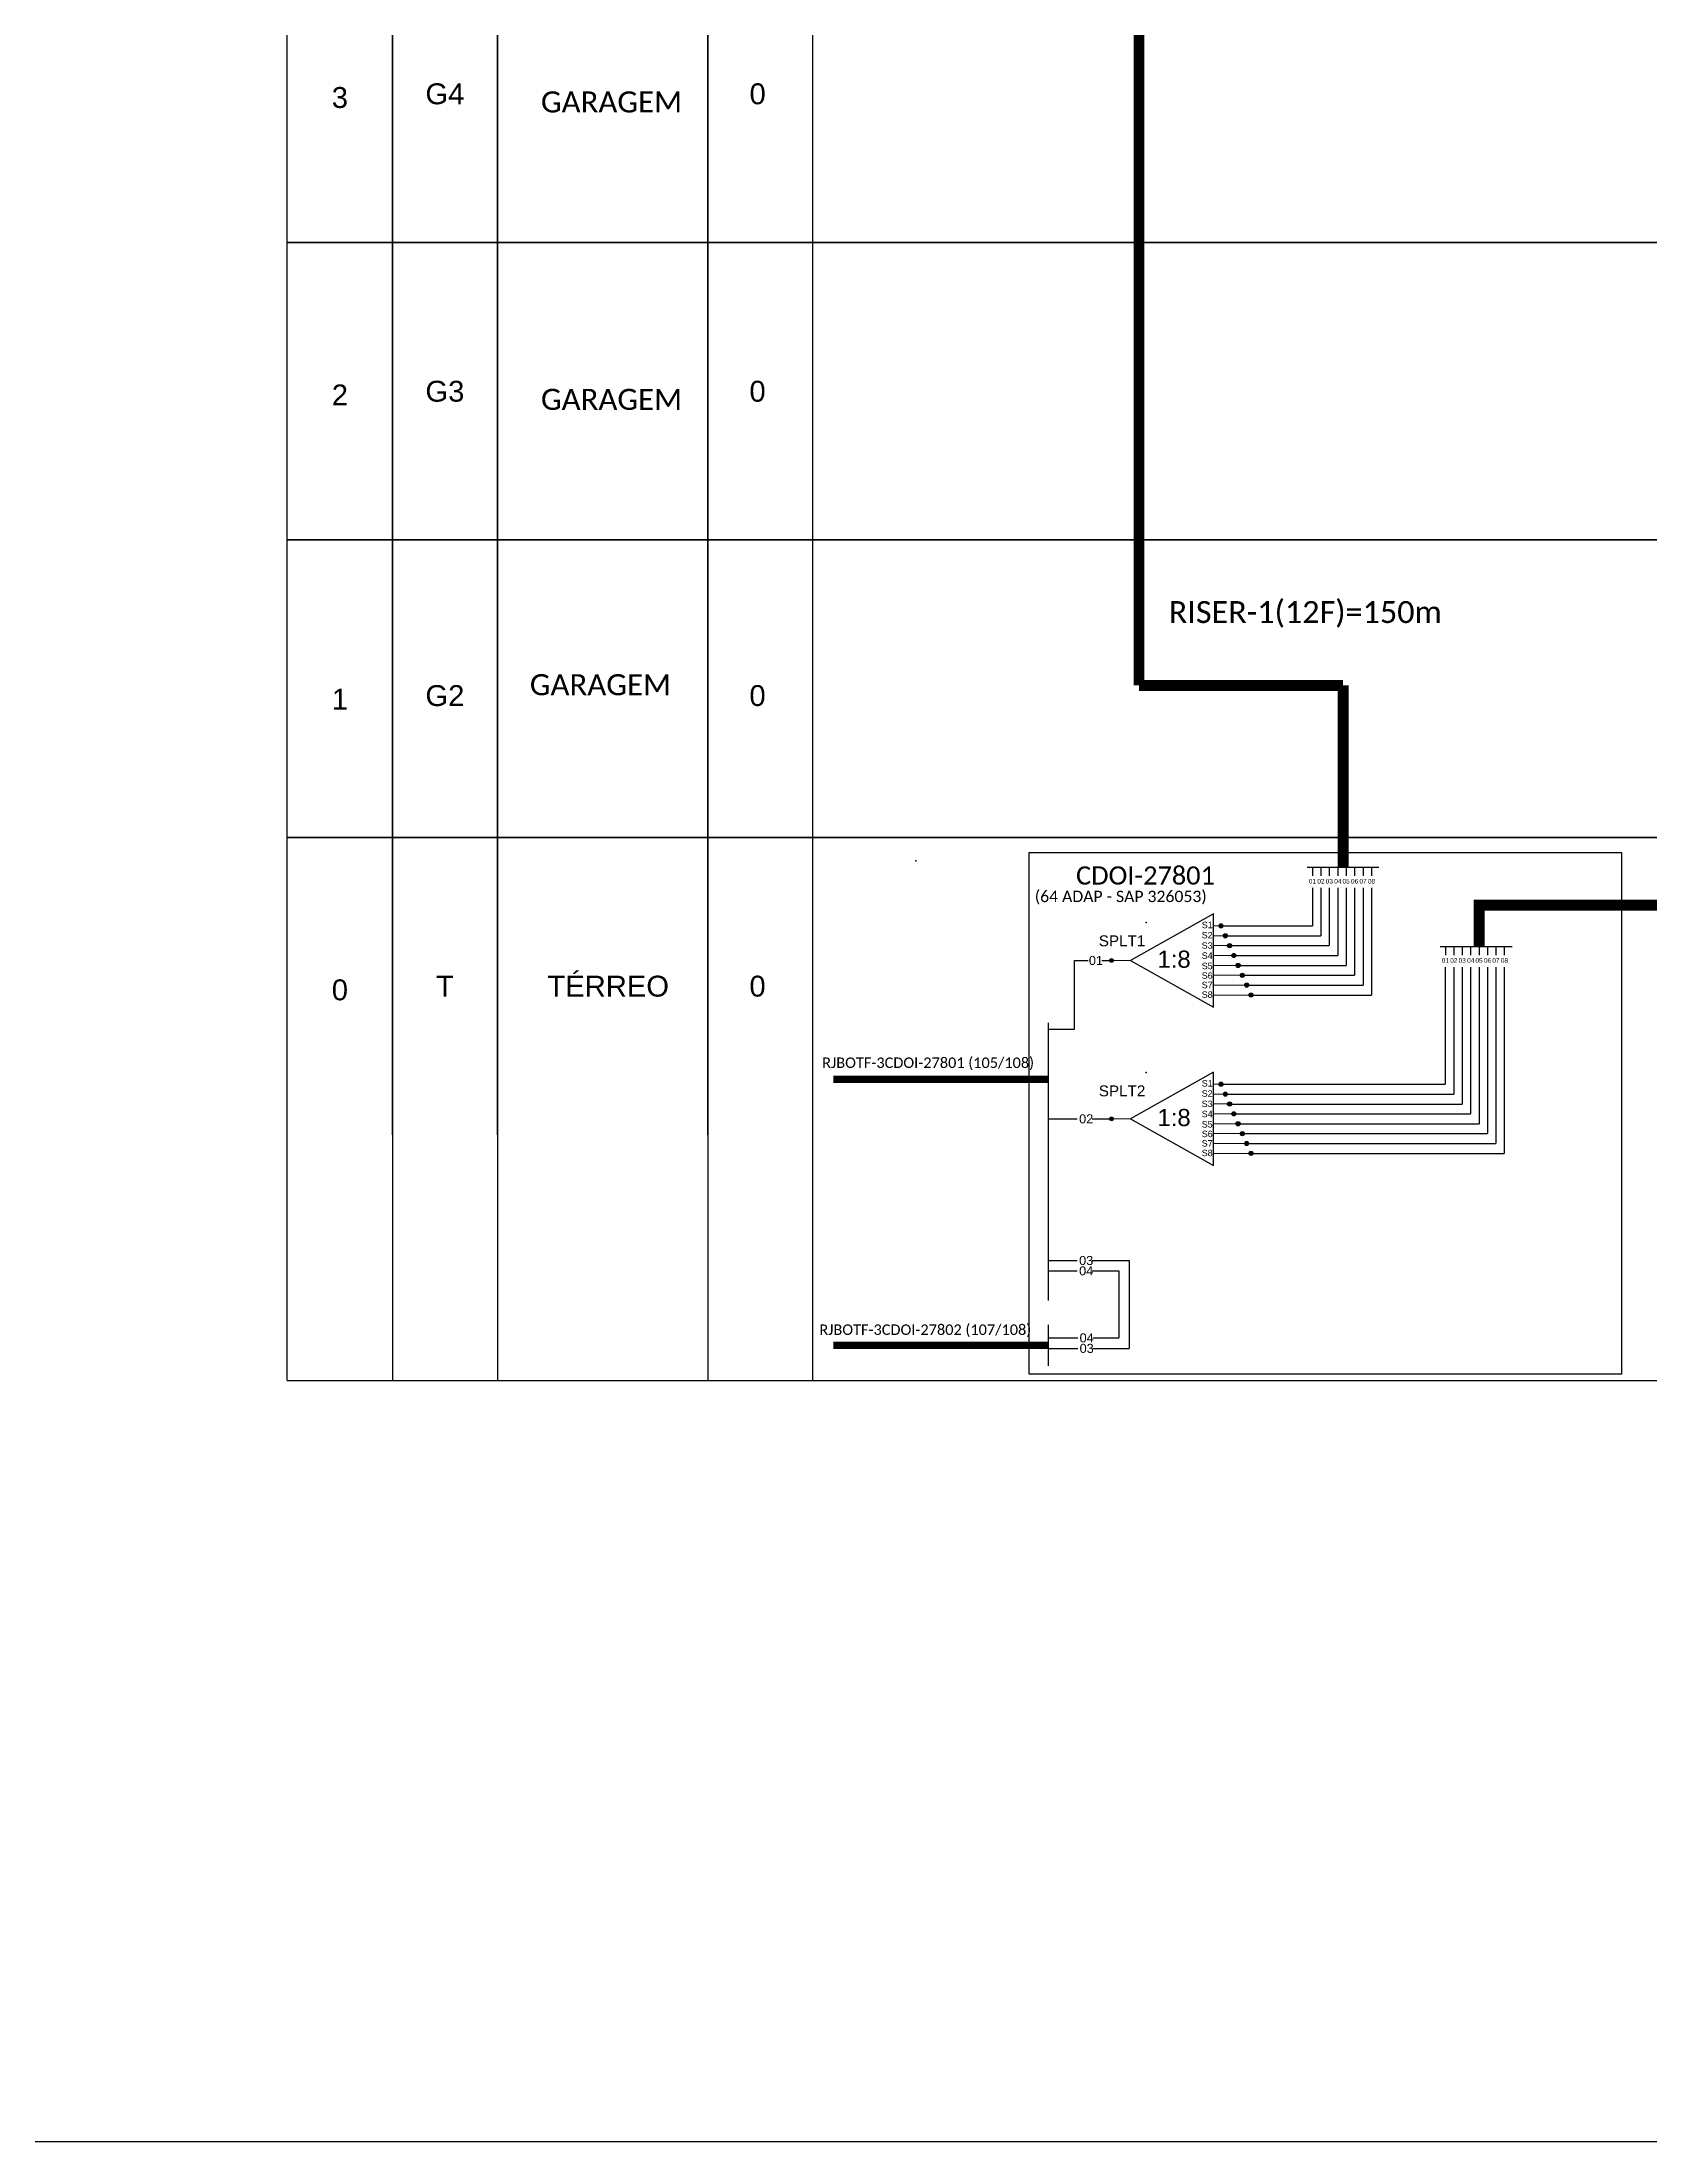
# Model space of a CAD drawing. Header units: millimetres. Extents: x 688550 to 690417, y 7458888 to 7459543.
# Drawn here: x 689013.1 to 689143.4, y 7458888 to 7459058.2 of the extents above; entities that cross this region are included whole.
import ezdxf
from ezdxf.enums import TextEntityAlignment as Align

# ---------------------------------------------------------------- set-up
doc = ezdxf.new("R2010")
doc.units = ezdxf.units.MM
doc.header["$LTSCALE"] = 3
doc.header["$MEASUREMENT"] = 0
doc.layers.add('label_cabos', color=7, linetype='Continuous')
doc.styles.add('ARIAL', font='arial.ttf')
doc.styles.add('WMF-Calibri0', font='calibri.ttf')

# ---------------------------------------------------------------- blocks, each defined once
blk = doc.blocks.new('SPLITTER_')
blk.add_point((0, 0))
at = {"style": 'ARIAL', "flags": 4}
blk.add_attdef('SPLT', (0, -3.26), '', height=1.5, dxfattribs=at)
blk = doc.blocks.new('A$C415C251F')
at = {"color": 3}
blk.add_point((0, 0), dxfattribs=at)
blk = doc.blocks.new('LEG_CDOIA8_C-SPLT_ESQ')
at = {"color": 3, "extrusion": (0, 0, -1), "xscale": -1, "zscale": -1}
blk.add_blockref('A$C415C251F', (0, 0), dxfattribs=at)
at = {"color": 1, "style": 'WMF-Calibri0', "flags": 4}
blk.add_attdef('CDO', (21.44, -2.61), '', height=2, dxfattribs=at)
blk.add_attdef('MODELO', text='', height=1.5, dxfattribs=at).set_placement((22.54, -4.54), align=Align.CENTER)
at = {"style": 'ARIAL', "flags": 4}
blk.add_attdef('SPLITAGEM', text='', height=1.5, dxfattribs=at).set_placement((18.61, -12.59), align=Align.CENTER)
blk = doc.blocks.new('SPLT_1-8_DIV_DIR')
h = blk.add_hatch(color=3)
h.dxf.hatch_style = 1
edge = h.paths.add_edge_path()
edge.add_arc((12.77, 4.04), 0.242, 0, 360)
h = blk.add_hatch(color=3)
h.dxf.hatch_style = 1
edge = h.paths.add_edge_path()
edge.add_arc((13.27, 2.88), 0.242, 0, 360)
h = blk.add_hatch(color=3)
h.dxf.hatch_style = 1
edge = h.paths.add_edge_path()
edge.add_arc((13.77, 1.73), 0.242, 0, 360)
h = blk.add_hatch(color=3)
h.dxf.hatch_style = 1
edge = h.paths.add_edge_path()
edge.add_arc((14.27, 0.58), 0.242, 0, 360)
h = blk.add_hatch(color=3)
h.dxf.hatch_style = 1
edge = h.paths.add_edge_path()
edge.add_arc((14.77, -0.58), 0.242, 0, 360)
h = blk.add_hatch(color=3)
h.dxf.hatch_style = 1
edge = h.paths.add_edge_path()
edge.add_arc((15.27, -1.73), 0.242, 0, 360)
h = blk.add_hatch(color=3)
h.dxf.hatch_style = 1
edge = h.paths.add_edge_path()
edge.add_arc((15.77, -2.88), 0.242, 0, 360)
h = blk.add_hatch(color=3)
h.dxf.hatch_style = 1
edge = h.paths.add_edge_path()
edge.add_arc((16.27, -4.04), 0.242, 0, 360)
at = {"color": 1}
blk.add_lwpolyline([(11.89, 5.45), (2.22, 0), (11.89, -5.45), (11.89, 5.45)], dxfattribs=at)
at = {"color": 7, "lineweight": 0}
for points in [[(12.77, 4.04), (11.89, 4.04)], [(11.89, 2.88), (13.27, 2.88)], [(11.89, 1.73), (13.77, 1.73)], [(11.89, 0.58), (14.27, 0.58)], [(11.89, -0.58), (14.77, -0.58)], [(11.89, -1.73), (15.27, -1.73)], [(11.89, -2.88), (15.77, -2.88)], [(11.89, -4.04), (16.27, -4.04)]]:
    blk.add_lwpolyline(points, dxfattribs=at)
at = {"color": 1, "lineweight": 0}
blk.add_lwpolyline([(2.22, 0), (0, 0)], dxfattribs=at)
at = {"color": 3}
for centre in [(12.77, 4.04), (13.27, 2.88), (13.77, 1.73), (14.27, 0.58), (14.77, -0.58), (15.27, -1.73), (15.77, -2.88), (16.27, -4.04)]:
    blk.add_circle(centre, 0.242, dxfattribs=at)
at = {"color": 1, "style": 'ARIAL'}
for s, height, p in [('S1', 0.75, (10.52, 3.77)), ('S2', 0.75, (10.52, 2.58)), ('1:8', 2, (5.35, -0.85)), ('S3', 0.75, (10.52, 1.37)), ('S4', 0.75, (10.52, 0.19)), ('S5', 0.75, (10.52, -1.02)), ('S6', 0.75, (10.52, -2.14)), ('S7', 0.75, (10.52, -3.24)), ('S8', 0.75, (10.52, -4.36))]:
    blk.add_text(s, height=height, dxfattribs=at).set_placement(p)

msp = doc.modelspace()

# ---------------------------------------------------------------- hatches: boundary and pattern name
h = msp.add_hatch(color=3)
h.dxf.hatch_style = 1
edge = h.paths.add_edge_path()
edge.add_arc((689099.8, 7458983.78), 0.151, 0, 360)
h = msp.add_hatch(color=3)
h.dxf.hatch_style = 1
edge = h.paths.add_edge_path()
edge.add_arc((689099.8, 7458970.95), 0.151, 0, 360)

# ---------------------------------------------------------------- linework, layer by layer
for p, q in [((689050.04, 7459041.95), (689050.04, 7459066.05)), ((689050.04, 7459041.95), (689170.96, 7459041.95)), ((689050.04, 7459017.85), (689050.04, 7459041.95)), ((689204.21, 7459041.95), (689050.04, 7459041.95)), ((689050.04, 7459017.85), (689170.96, 7459017.85)), ((689050.04, 7458993.75), (689050.04, 7459017.85)), ((689204.21, 7459017.85), (689050.04, 7459017.85)), ((689033.01, 7458993.75), (689041.53, 7458993.75)), ((689033.01, 7458949.76), (689033.01, 7458993.75)), ((689041.53, 7458993.75), (689050.04, 7458993.75)), ((689041.53, 7458969.65), (689041.53, 7458993.75)), ((689041.53, 7458993.75), (689041.53, 7458949.76)), ((689170.96, 7458993.75), (689050.04, 7458993.75)), ((689050.04, 7458993.75), (689204.21, 7458993.75)), ((689050.04, 7458969.65), (689050.04, 7458993.75)), ((689067.08, 7458993.75), (689050.04, 7458993.75)), ((689050.04, 7458993.75), (689050.04, 7458969.65)), ((689050.04, 7458993.75), (689050.04, 7458949.76)), ((689067.08, 7458969.65), (689067.08, 7458993.75)), ((689075.6, 7458993.75), (689067.08, 7458993.75)), ((689067.08, 7458993.75), (689067.08, 7458949.76)), ((689075.6, 7458949.76), (689075.6, 7458993.75))]:
    msp.add_line(p, q)
at = {"color": 0}
msp.add_line((689050.04, 7459041.95), (689170.96, 7459041.95), dxfattribs=at)
at = {"color": 1}
for p, q in [((689093.13, 7458992.53), (689141.11, 7458992.53)), ((689093.13, 7458950.27), (689093.13, 7458992.53)), ((689141.11, 7458992.53), (689141.11, 7458950.27)), ((689141.11, 7458950.27), (689093.13, 7458950.27))]:
    msp.add_line(p, q, dxfattribs=at)
at = {"color": 5}
for p, q in [((689108.66, 7458986.58), (689116.07, 7458986.58)), ((689109, 7458985.78), (689116.75, 7458985.78)), ((689109.35, 7458984.98), (689117.43, 7458984.98)), ((689109.7, 7458984.18), (689118.12, 7458984.18)), ((689110.04, 7458983.38), (689118.8, 7458983.38)), ((689110.39, 7458982.58), (689119.48, 7458982.58)), ((689110.74, 7458981.78), (689120.17, 7458981.78)), ((689111.09, 7458980.98), (689120.85, 7458980.98))]:
    msp.add_line(p, q, dxfattribs=at)
at = {"color": 6}
for p, q in [((689108.66, 7458973.75), (689126.84, 7458973.75)), ((689109, 7458972.95), (689127.52, 7458972.95)), ((689109.35, 7458972.15), (689128.21, 7458972.15)), ((689109.7, 7458971.35), (689128.89, 7458971.35)), ((689110.04, 7458970.55), (689129.57, 7458970.55)), ((689110.39, 7458969.75), (689130.25, 7458969.75)), ((689110.74, 7458968.95), (689130.94, 7458968.95)), ((689111.09, 7458968.15), (689131.62, 7458968.15))]:
    msp.add_line(p, q, dxfattribs=at)
for points in [[(688549.81, 7459543.25), (689476.45, 7459543.25), (689476.45, 7458888.05), (688549.81, 7458888.05)], [(689033.01, 7459066.05), (689041.53, 7459066.05), (689041.53, 7459041.95), (689033.01, 7459041.95)], [(689041.53, 7459066.05), (689050.04, 7459066.05), (689050.04, 7459041.95), (689041.53, 7459041.95)], [(689067.08, 7459066.05), (689050.04, 7459066.05), (689050.04, 7459041.95), (689067.08, 7459041.95)], [(689075.6, 7459066.05), (689067.08, 7459066.05), (689067.08, 7459041.95), (689075.6, 7459041.95)], [(689033.01, 7459041.95), (689041.53, 7459041.95), (689041.53, 7459017.85), (689033.01, 7459017.85)], [(689041.53, 7459041.95), (689050.04, 7459041.95), (689050.04, 7459017.85), (689041.53, 7459017.85)], [(689067.08, 7459041.95), (689050.04, 7459041.95), (689050.04, 7459017.85), (689067.08, 7459017.85)], [(689075.6, 7459041.95), (689067.08, 7459041.95), (689067.08, 7459017.85), (689075.6, 7459017.85)], [(689033.01, 7459017.85), (689041.53, 7459017.85), (689041.53, 7458993.75), (689033.01, 7458993.75)], [(689041.53, 7459017.85), (689050.04, 7459017.85), (689050.04, 7458993.75), (689041.53, 7458993.75)], [(689067.08, 7459017.85), (689050.04, 7459017.85), (689050.04, 7458993.75), (689067.08, 7458993.75)], [(689075.6, 7459017.85), (689067.08, 7459017.85), (689067.08, 7458993.75), (689075.6, 7458993.75)]]:
    msp.add_lwpolyline(points, close=True)
at = {"color": 5, "const_width": 0.888}
for points in [[(689102.02, 7459415.49), (689102.02, 7459006.07)], [(689102.02, 7459006.07), (689118.56, 7459006.07)], [(689118.56, 7458991.33), (689118.56, 7459006.07)]]:
    msp.add_lwpolyline(points, dxfattribs=at)
at = {"color": 5}
for points in [[(689115.65, 7458991.33), (689121.46, 7458991.33)], [(689116.07, 7458991.29), (689116.07, 7458990.64)], [(689116.75, 7458991.29), (689116.75, 7458990.64)], [(689117.44, 7458991.29), (689117.44, 7458990.64)], [(689118.12, 7458991.29), (689118.12, 7458990.64)], [(689118.8, 7458991.29), (689118.8, 7458990.64)], [(689118.8, 7458991.29), (689118.8, 7458990.64)], [(689119.48, 7458991.29), (689119.48, 7458990.64)], [(689120.17, 7458991.29), (689120.17, 7458990.64)], [(689120.85, 7458991.29), (689120.85, 7458990.64)], [(689116.07, 7458989.66), (689116.07, 7458986.58)], [(689116.75, 7458989.66), (689116.75, 7458985.78)], [(689117.43, 7458989.66), (689117.43, 7458984.98)], [(689118.12, 7458989.66), (689118.12, 7458984.18)], [(689118.8, 7458989.66), (689118.8, 7458983.38)], [(689119.48, 7458989.66), (689119.48, 7458982.58)], [(689120.17, 7458989.66), (689120.17, 7458981.78)], [(689120.85, 7458989.66), (689120.85, 7458980.98)], [(689094.68, 7458958.63), (689097, 7458958.63)], [(689098.23, 7458958.63), (689100.38, 7458958.63)], [(689094.72, 7458953.2), (689097.05, 7458953.2)], [(689098.27, 7458953.2), (689100.38, 7458953.2)]]:
    msp.add_lwpolyline(points, dxfattribs=at)
at = {"color": 6, "const_width": 0.888}
for points in [[(689129.58, 7458984.92), (689129.58, 7458988.26), (689131.03, 7458988.26)], [(689130.41, 7458988.26), (689177.79, 7458988.26)]]:
    msp.add_lwpolyline(points, dxfattribs=at)
at = {"color": 6}
for points in [[(689126.42, 7458984.92), (689132.25, 7458984.92)], [(689126.85, 7458984.87), (689126.85, 7458984.22)], [(689127.53, 7458984.87), (689127.53, 7458984.22)], [(689128.21, 7458984.87), (689128.21, 7458984.22)], [(689128.89, 7458984.87), (689128.89, 7458984.22)], [(689129.58, 7458984.87), (689129.58, 7458984.22)], [(689129.58, 7458984.87), (689129.58, 7458984.22)], [(689130.26, 7458984.87), (689130.26, 7458984.22)], [(689130.94, 7458984.87), (689130.94, 7458984.22)], [(689131.62, 7458984.87), (689131.62, 7458984.22)], [(689126.84, 7458983.24), (689126.84, 7458973.75)], [(689127.52, 7458983.24), (689127.52, 7458972.95)], [(689128.21, 7458983.24), (689128.21, 7458972.15)], [(689128.89, 7458983.24), (689128.89, 7458971.35)], [(689129.57, 7458983.24), (689129.57, 7458970.55)], [(689130.25, 7458983.24), (689130.25, 7458969.75)], [(689130.94, 7458983.24), (689130.94, 7458968.95)], [(689131.62, 7458983.24), (689131.62, 7458968.15)]]:
    msp.add_lwpolyline(points, dxfattribs=at)
at = {"color": 3}
for points in [[(689094.68, 7458978.21), (689096.78, 7458978.21), (689096.78, 7458983.78), (689097.91, 7458983.78)], [(689099.02, 7458983.78), (689099.65, 7458983.78), (689099.65, 7458983.78)]]:
    msp.add_lwpolyline(points, dxfattribs=at)
at = {"color": 1, "lineweight": 0}
msp.add_lwpolyline([(689101.11, 7458983.78), (689099.95, 7458983.78)], dxfattribs=at)
at = {"color": 1}
for points in [[(689094.68, 7458956.24), (689094.68, 7458978.74)], [(689094.68, 7458950.93), (689094.68, 7458954.25)]]:
    msp.add_lwpolyline(points, dxfattribs=at)
at = {"color": 1, "const_width": 0.589}
for points in [[(689077.25, 7458974.14), (689077.25, 7458974.14), (689094.68, 7458974.14)], [(689077.25, 7458952.59), (689077.25, 7458952.59), (689094.68, 7458952.59)]]:
    msp.add_lwpolyline(points, dxfattribs=at)
at = {"color": 2}
for points in [[(689094.68, 7458970.95), (689097, 7458970.95)], [(689098.23, 7458970.95), (689099.8, 7458970.95), (689099.8, 7458970.95)]]:
    msp.add_lwpolyline(points, dxfattribs=at)
at = {"color": 0}
for points in [[(689094.68, 7458959.47), (689097, 7458959.47)], [(689098.23, 7458959.47), (689101.22, 7458959.47)], [(689094.72, 7458952.35), (689097.05, 7458952.35)], [(689098.27, 7458952.35), (689101.22, 7458952.35)]]:
    msp.add_lwpolyline(points, dxfattribs=at)
at = {"color": 3}
for centre in [(689099.8, 7458983.78), (689099.8, 7458970.95)]:
    msp.add_circle(centre, 0.151, dxfattribs=at)
at = {"layer": 'label_cabos', "linetype": 'Continuous'}
for p, q in [((689100.38, 7458959.47), (689100.38, 7458959.47)), ((689033.01, 7458949.76), (689229.76, 7458949.76))]:
    msp.add_line(p, q, dxfattribs=at)
at = {"layer": 'label_cabos', "color": 0, "linetype": 'Continuous'}
msp.add_line((689101.22, 7458959.47), (689101.22, 7458952.35), dxfattribs=at)
at = {"layer": 'label_cabos', "color": 5, "linetype": 'Continuous'}
msp.add_line((689100.38, 7458958.63), (689100.38, 7458953.2), dxfattribs=at)

# ---------------------------------------------------------------- block references
at = {"color": 3}
ref = msp.add_blockref('LEG_CDOIA8_C-SPLT_ESQ', (689083.95, 7458991.85), dxfattribs=dict(at, xscale=0.7360000000000001, yscale=0.7360000000000001, zscale=0.7360000000000001))
ref.add_attrib('CDO', 'CDOI-27801', (689096.92, 7458989.93), dxfattribs={"color": 1, "height": 1.472, "style": 'WMF-Calibri0'})
ref.add_attrib('MODELO', '(64 ADAP - SAP 326053)', dxfattribs={"color": 1, "height": 0.92, "style": 'WMF-Calibri0'}).set_placement((689100.54, 7458988.51), align=Align.CENTER)
ref = msp.add_blockref('SPLITTER_', (689102.61, 7458986.85), dxfattribs=dict(xscale=-0.5888000000342727, yscale=0.5887999998629094, zscale=0.5888000000000001))
ref.add_attrib('SPLT', 'SPLT1', (689098.76, 7458984.93), dxfattribs={"height": 0.883, "style": 'ARIAL'})
at = {"xscale": 0.6939471130843274, "yscale": 0.6939471128806473, "zscale": 0.6939471130722361}
for p in [(689099.8, 7458983.78), (689099.8, 7458970.95)]:
    msp.add_blockref('SPLT_1-8_DIV_DIR', p, dxfattribs=at)
ref = msp.add_blockref('SPLITTER_', (689102.61, 7458974.69), dxfattribs=dict(xscale=-0.5888000000342727, yscale=0.5887999998629094, zscale=0.5888000000000001))
ref.add_attrib('SPLT', 'SPLT2', (689098.76, 7458972.77), dxfattribs={"height": 0.883, "style": 'ARIAL'})

# ---------------------------------------------------------------- texts
at = {"style": 'WMF-Calibri0'}
for p in [(689053.56, 7459052.49), (689053.56, 7459028.39), (689052.66, 7459005.27)]:
    msp.add_text('GARAGEM', height=1.705, dxfattribs=at).set_placement(p)
at = {"color": 5, "style": 'WMF-Calibri0'}
msp.add_text('RISER-1(12F)=150m', height=1.7754, dxfattribs=at).set_placement((689104.43, 7459011.12))
at = {"style": 'ARIAL'}
for s, height, p in [('01', 0.375, (689116.07, 7458990.2)), ('02', 0.375, (689116.76, 7458990.2)), ('03', 0.375, (689117.44, 7458990.2)), ('04', 0.375, (689118.13, 7458990.2)), ('05', 0.375, (689118.8, 7458990.2)), ('06', 0.375, (689119.49, 7458990.2)), ('07', 0.375, (689120.17, 7458990.2)), ('08', 0.375, (689120.86, 7458990.2)), ('01', 0.736, (689098.53, 7458983.78))]:
    msp.add_text(s, height=height, dxfattribs=at).set_placement(p, align=Align.MIDDLE_CENTER)
at = {"color": 0, "style": 'ARIAL'}
for s, height, p in [('01', 0.375, (689126.84, 7458983.78)), ('02', 0.375, (689127.53, 7458983.78)), ('03', 0.375, (689128.21, 7458983.78)), ('04', 0.375, (689128.9, 7458983.78)), ('05', 0.375, (689129.57, 7458983.78)), ('06', 0.375, (689130.26, 7458983.78)), ('07', 0.375, (689130.94, 7458983.78)), ('08', 0.375, (689131.63, 7458983.78)), ('02', 0.736, (689097.74, 7458970.95)), ('03', 0.736, (689097.74, 7458959.47)), ('04', 0.736, (689097.74, 7458958.63)), ('04', 0.736, (689097.78, 7458953.2)), ('03', 0.736, (689097.78, 7458952.35))]:
    msp.add_text(s, height=height, dxfattribs=at).set_placement(p, align=Align.MIDDLE_CENTER)
at = {"color": 1, "style": 'WMF-Calibri0'}
for s, p in [('RJBOTF-3CDOI-27801 (105/108)', (689076.35, 7458975.07)), ('RJBOTF-3CDOI-27802 (107/108)', (689076.12, 7458953.44))]:
    msp.add_text(s, height=0.8479, dxfattribs=at).set_placement(p)
at = {"style": 'ARIAL', "flags": 12}
for tag, p in [('3', (689037.27, 7459053.7)), ('G4', (689045.78, 7459054)), ('0', (689071.12, 7459054)), ('2', (689037.27, 7459029.6)), ('G3', (689045.78, 7459029.9)), ('0', (689071.11, 7459029.9)), ('1', (689037.27, 7459004.95)), ('G2', (689045.78, 7459005.24)), ('0', (689071.11, 7459005.24)), ('TÉRREO', (689059.01, 7458981.7)), ('0', (689037.27, 7458981.4)), ('T', (689045.78, 7458981.7)), ('0', (689071.11, 7458981.7))]:
    msp.add_attdef(tag, text='XX', height=1.693, dxfattribs=at).set_placement(p, align=Align.MIDDLE_CENTER)

doc.saveas('drawing.dxf')
